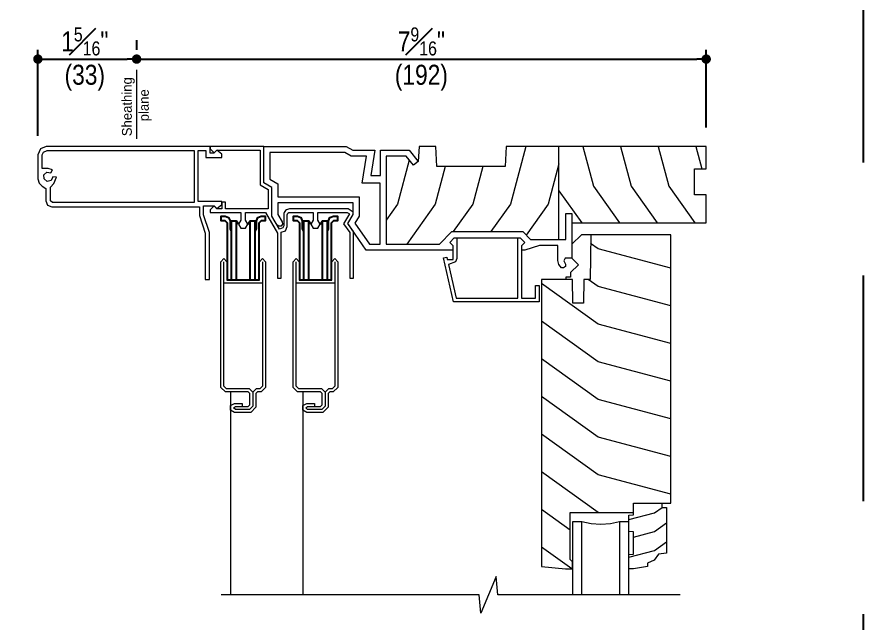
# Model space of a CAD drawing. Extents: x 0 to 323, y 0 to 44.
# Drawn here: x 192.76 to 204, y 30.38 to 38.43 of the extents above; entities that cross this region are included whole.
import ezdxf

# ---------------------------------------------------------------- set-up
doc = ezdxf.new("R2010")
doc.units = 0
doc.header["$LTSCALE"] = 6
doc.header["$MEASUREMENT"] = 0
doc.linetypes.add('DASHED', pattern=[0.75, 0.5, -0.25])
doc.layers.get('0').update_dxf_attribs({"linetype": 'CONTINUOUS'})
doc.layers.get('Defpoints').update_dxf_attribs({"linetype": 'CONTINUOUS'})
for name, color, linetype in [('A-ANNO-DIMS', 3, 'CONTINUOUS'), ('A-ANNO-TEXT', 4, 'CONTINUOUS'), ('A-DETL-MBND', 8, 'CONTINUOUS')]:
    doc.layers.add(name, color=color, linetype=linetype)
doc.layers.add('A-DETL-MCUT', color=6, linetype='CONTINUOUS', lineweight=20)
doc.layers.add('A-DETL-PATT', color=8, linetype='CONTINUOUS', lineweight=5)
doc.layers.add('PLOT VIEW', color=1, linetype='DASHED', plot=False)
doc.styles.add('ADF Text', font='FRABK.TTF', dxfattribs={"width": 0.85})
doc.dimstyles.new('ADF 3 inches equals 1 foot', dxfattribs={"dimtxt": 0.265625, "dimasz": 0.125, "dimexe": 0.125, "dimexo": 0.25, "dimgap": 0.03125, "dimtad": 1, "dimdec": 6, "dimzin": 3, "dimdsep": 46, "dimlunit": 4, "dimtxsty": 'ADF Text', "dimblk": 'DOT', "dimcen": 0, "dimclrd": 256, "dimclre": 256, "dimclrt": 256, "dimadec": 0, "dimazin": 0, "dimtfac": 0.7, "dimtdec": 6, "dimtix": 1, "dimtmove": 0, "dimatfit": 0, "dimldrblk": 'DOT', "dimfxl": 0, "dimfrac": 1, "dimtolj": 1, "dimtzin": 4, "dimlwd": -1, "dimlwe": -1, "dimarcsym": 0})

# ---------------------------------------------------------------- blocks, each defined once
blk = doc.blocks.new('200 Gliding Screen')
at = {"layer": 'A-DETL-MBND'}
for p, q in [((-0.062, 0.054), (-0.087, 0.097)), ((0.062, 0.054), (0.087, 0.097))]:
    blk.add_line(p, q, dxfattribs=at)
for points in [[(0.158, -0.036), (0.175, -0.006), (0.175, 0.1), (0.193, 0.144), (0.238, 0.162), (0.293, 0.162), (0.293, 0.1), (0.238, 0.1), (0.208, 0.069), (0.208, -0.687), (-0.208, -0.687), (-0.208, 0.069), (-0.238, 0.1), (-0.293, 0.1), (-0.293, 0.162), (-0.238, 0.162), (-0.193, 0.144), (-0.175, 0.1), (-0.175, -0.006), (-0.158, -0.036)], [(-0.087, -0.687), (-0.087, 0.097), (-0.158, 0.097), (-0.158, -0.687)], [(0.158, -0.687), (0.158, 0.097), (0.087, 0.097), (0.087, -0.687)]]:
    blk.add_lwpolyline(points, dxfattribs=at)
at = {"layer": 'A-DETL-MCUT'}
blk.add_line((0.258, -0.727), (-0.258, -0.727), dxfattribs=at)
for points in [[(0.258, -0.443), (0.258, -2.095), (0.221, -2.132), (0.174, -2.132), (0.129, -2.178), (0.129, -2.36), (0.083, -2.406), (-0.104, -2.406), (-0.128, -2.385), (-0.104, -2.365), (0.066, -2.365), (0.088, -2.343), (0.088, -2.195), (0.066, -2.173), (-0.237, -2.173), (-0.298, -2.112), (-0.298, -0.443), (-0.258, -0.402), (-0.217, -0.443), (-0.217, -0.687), (0.217, -0.687), (0.217, -0.443), (0.258, -0.402), (0.298, -0.443), (0.298, -2.112), (0.237, -2.173), (0.191, -2.173), (0.169, -2.195), (0.169, -2.377), (0.1, -2.446), (-0.115, -2.446), (-0.168, -2.416), (-0.168, -2.355), (-0.115, -2.325), (-0.013, -2.325), (-0.013, -2.365)], [(0.129, -2.178), (0.083, -2.132), (-0.221, -2.132), (-0.258, -2.095), (-0.258, -0.443)], [(-0.168, -2.181), (-0.168, -4.862)]]:
    blk.add_lwpolyline(points, dxfattribs=at)
blk = doc.blocks.new('400 Series Shaded Inswing Stile')
at = {"layer": 'A-DETL-MCUT', "color": 145}
for p, q in [((-3.5, 0.632), (-4.469, 0.632)), ((-4.469, 0.132), (-3.5, 0.132))]:
    blk.add_line(p, q, dxfattribs=at)
blk.add_lwpolyline([(-3.375, -0.024), (-3.375, 0.819), (-3.25, 0.819), (-3.25, 1.313), (0.313, 1.313), (0.313, 0.25), (-0.281, 0.24), (-0.281, 0.156), (-0.594, 0.151), (-0.594, 0.012), (-0.281, 0.007), (-0.281, -0.406), (-4.094, -0.406), (-4.125, -0.087), (-4.125, 0.007), (-4.031, 0.007), (-4, -0.024)], close=True, dxfattribs=at)
for points in [[(-4.008, 1.093), (-4.047, 1.005), (-4.094, 1.005), (-4.125, 0.819), (-4.125, 0.757), (-3.934, 0.757), (-3.929, 0.819), (-3.633, 0.819), (-3.628, 0.757), (-3.411, 0.757), (-3.406, 0.819), (-3.25, 0.819), (-3.25, 1.195), (-3.307, 1.195), (-3.307, 1.257), (-3.917, 1.257), (-3.927, 1.147), (-4.008, 1.093)], [(-4.469, 0.757), (-3.5, 0.757), (-3.5, 0.632), (-3.527, 0.51), (-3.536, 0.382), (-3.527, 0.254), (-3.5, 0.132), (-3.5, 0.007), (-4.469, 0.007)], [(0.313, 0.25), (0.313, 0.125), (0.19, 0), (0, 0), (-0.085, 0.086), (-0.187, -0.018), (-0.25, -0.018), (-0.25, -0.08), (-0.281, -0.08)]]:
    blk.add_lwpolyline(points, dxfattribs=at)
at = {"layer": 'A-DETL-MCUT', "color": 145, "const_width": 0.0000001}
for points in [[(-3.875, 0.632), (-3.875, 0.132)], [(-3.686, 0.132), (-3.686, 0.171), (-3.567, 0.219), (-3.567, 0.545), (-3.686, 0.593), (-3.686, 0.632)]]:
    blk.add_lwpolyline(points, dxfattribs=at)
at = {"layer": 'A-DETL-PATT', "color": 145}
for points in [[(-3.968, 0.757), (-3.878, 1.098), (-3.764, 1.257)], [(-3.701, 0.819), (-3.628, 1.098), (-3.514, 1.257)], [(-3.131, 1.313), (-2.875, 0.348), (-2.336, -0.406)], [(-2.631, 1.313), (-2.375, 0.348), (-1.836, -0.406)], [(-2.131, 1.313), (-1.875, 0.348), (-1.336, -0.406)], [(-1.631, 1.313), (-1.375, 0.348), (-0.836, -0.406)], [(-1.131, 1.313), (-0.875, 0.348), (-0.336, -0.406)], [(-0.631, 1.313), (-0.375, 0.348), (-0.281, 0.216)], [(-0.131, 1.313), (0.125, 0.348), (0.196, 0.248)], [(-3.468, 0.757), (-3.378, 1.098), (-3.307, 1.197)], [(-3.375, 0.348), (-2.836, -0.406)], [(-4.125, -0.002), (-3.836, -0.406)], [(-3.609, -0.024), (-3.336, -0.406)]]:
    blk.add_lwpolyline(points, dxfattribs=at)
blk = doc.blocks.new('400 Series Shaded Inswing Head No Fin')
at = {"layer": 'A-DETL-MCUT', "color": 145}
for points in [[(-3.359, -1.375), (-4.513, -1.375), (-4.758, -1.024), (-4.688, -0.902), (-4.688, -0.75), (-5.688, -0.75), (-5.688, -0.902), (-5.631, -1.001), (-5.626, -1.032), (-5.645, -1.057), (-5.676, -1.06), (-5.7, -1.041), (-5.768, -0.924), (-5.768, -0.543), (-5.875, -0.481), (-5.875, 0), (-4.778, 0), (-4.692, -0.05), (-4.398, -0.05), (-4.451, -0.387), (-4.324, -0.387), (-4.324, -0.05), (-3.944, -0.05), (-3.825, -0.198), (-3.888, -0.248), (-3.982, -0.13), (-4.248, -0.13), (-4.248, -1.295), (-3.54, -1.295), (-3.377, -1.131), (-2.436, -1.131), (-2.333, -1.235), (-1.862, -1.235), (-1.862, -0.891), (-1.782, -0.891), (-1.782, -1.485), (-1.872, -1.485), (-1.892, -1.519), (-1.866, -1.564), (-1.866, -1.595), (-1.893, -1.61), (-1.921, -1.61), (-1.958, -1.565), (-1.969, -1.516), (-1.969, -1.315), (-2.213, -1.315), (-2.407, -1.375), (-2.453, -1.375)], [(-1.782, -1.016), (0, -1.016), (0, -0.64), (-0.156, -0.64), (-0.156, -0.298), (0, -0.298), (0, 0), (-2.655, 0), (-2.669, -0.266), (-3.576, -0.266), (-3.59, 0), (-3.81, 0), (-3.825, -0.198)], [(-1.956, -1.235), (-1.956, 0)], [(-3.312, -1.211), (-3.312, -1.487), (-3.33, -1.53), (-3.42, -1.566), (-3.319, -2.016), (-2.5, -2.016), (-2.5, -1.211), (-2.469, -1.211), (-2.408, -1.273), (-2.453, -1.318), (-2.453, -2.016), (-2.266, -2.016), (-2.266, -1.844), (-2.219, -1.844), (-2.219, -2.063), (-3.356, -2.063), (-3.488, -1.479), (-3.445, -1.47), (-3.438, -1.5), (-3.359, -1.5), (-3.359, -1.318), (-3.405, -1.273), (-3.344, -1.211), (-2.5, -1.211)]]:
    blk.add_lwpolyline(points, dxfattribs=at)
blk.add_lwpolyline([(-5.688, -0.497), (-5.688, -0.67), (-4.608, -0.67), (-4.608, -0.924), (-4.664, -1.02), (-4.471, -1.295), (-4.328, -1.295), (-4.328, -0.487), (-4.568, -0.487), (-4.512, -0.13), (-4.713, -0.13), (-4.8, -0.08), (-5.795, -0.08), (-5.795, -0.435)], close=True, dxfattribs=at)
at = {"layer": 'A-DETL-PATT', "color": 145}
for points in [[(-2.394, 0), (-2.598, -0.768), (-2.858, -1.131)], [(-1.637, 0), (-1.497, -0.529), (-1.149, -1.016)], [(-1.137, 0), (-0.997, -0.529), (-0.649, -1.016)], [(-0.637, 0), (-0.497, -0.529), (-0.149, -1.016)], [(-0.137, 0), (-0.058, -0.298)], [(-3.942, -0.18), (-4.098, -0.768), (-4.248, -0.978)], [(-3.465, -0.266), (-3.598, -0.768), (-3.975, -1.295)], [(-2.965, -0.266), (-3.098, -0.768), (-3.358, -1.131)], [(-1.956, -0.232), (-2.098, -0.768), (-2.39, -1.177)], [(-1.956, -0.587), (-1.649, -1.016)]]:
    blk.add_lwpolyline(points, dxfattribs=at)
at = {"layer": 'A-DETL-MCUT', "xscale": -1, "rotation": 270}
blk.add_blockref('400 Series Shaded Inswing Stile', (-1.782, -1.485), dxfattribs=at)
blk = doc.blocks.new('200 Series Sections')
at = {"layer": 'PLOT VIEW'}
blk.add_lwpolyline([(0, 44), (34, 44), (34, 0), (0, 0)], close=True, dxfattribs=at)
blk = doc.blocks.new('_DOT')
at = {"color": 0, "linetype": 'ByBlock'}
blk.add_line((-0.5, 0), (-1, 0), dxfattribs=at)
at = {"color": 0, "linetype": 'ByBlock', "const_width": 0.5}
blk.add_lwpolyline([(-0.25, 0, 1), (0.25, 0, 1)], format="xyb", close=True, dxfattribs=at)
blk = doc.blocks.new('*D186')
at = {"layer": 'A-ANNO-DIMS', "transparency": 16777216}
for p, q in [((194.354, 38.122), (194.354, 37.997)), ((201.917, 36.962), (201.917, 37.997)), ((194.479, 37.872), (201.792, 37.872))]:
    blk.add_line(p, q, dxfattribs=at)
at = {"layer": 'Defpoints', "color": 0, "transparency": 16777216}
for p in [(194.354, 37.872), (201.917, 37.872), (201.917, 36.712)]:
    blk.add_point(p, dxfattribs=at)
at = {"layer": 'A-ANNO-DIMS', "transparency": 16777216, "xscale": 0.125, "yscale": 0.125, "zscale": 0.125, "rotation": 180}
blk.add_blockref('_DOT', (194.354, 37.872), dxfattribs=at)
at = {"layer": 'A-ANNO-DIMS', "transparency": 16777216, "xscale": 0.125, "yscale": 0.125, "zscale": 0.125}
blk.add_blockref('_DOT', (201.917, 37.872), dxfattribs=at)
at = {"layer": 'A-ANNO-DIMS', "transparency": 16777216, "insert": (198.135, 37.872), "char_height": 0.26562, "attachment_point": 5, "style": 'ADF Text'}
blk.add_mtext('\\A1;7{\\H0.700000x;\\S9#16;}"\\P\\f [;\\fFranklin Gothic Book;(192)\\f]', dxfattribs=at)
blk = doc.blocks.new('*D191')
at = {"layer": 'A-ANNO-DIMS', "transparency": 16777216}
for p, q in [((194.354, 38.122), (194.354, 37.997)), ((193.043, 36.851), (193.043, 37.997)), ((193.168, 37.872), (194.229, 37.872))]:
    blk.add_line(p, q, dxfattribs=at)
at = {"layer": 'Defpoints', "color": 0, "transparency": 16777216}
for p in [(194.354, 37.872), (194.354, 37.872), (193.043, 36.601)]:
    blk.add_point(p, dxfattribs=at)
at = {"layer": 'A-ANNO-DIMS', "transparency": 16777216, "xscale": 0.125, "yscale": 0.125, "zscale": 0.125, "rotation": 180}
blk.add_blockref('_DOT', (193.043, 37.872), dxfattribs=at)
at = {"layer": 'A-ANNO-DIMS', "transparency": 16777216, "xscale": 0.125, "yscale": 0.125, "zscale": 0.125}
blk.add_blockref('_DOT', (194.354, 37.872), dxfattribs=at)
at = {"layer": 'A-ANNO-DIMS', "transparency": 16777216, "insert": (193.666, 37.872), "char_height": 0.26562, "attachment_point": 5, "style": 'ADF Text'}
blk.add_mtext('\\A1;1{\\H0.700000x;\\S5#16;}"\\P\\f [;\\fFranklin Gothic Book;(33)\\f]', dxfattribs=at)
blk = doc.blocks.new('Shaded Breakline 2')
at = {"layer": 'A-DETL-MCUT', "color": 145}
blk.add_lwpolyline([(3.048, 0), (0.624, 0), (0.602, 0.244), (0.398, -0.244), (0.376, 0), (-3.048, 0)], dxfattribs=at)

msp = doc.modelspace()

# ---------------------------------------------------------------- linework, layer by layer
at = {"layer": 'A-DETL-MCUT', "color": 145}
msp.add_line((194.3541683, 37.728378), (194.3541683, 36.8144111), dxfattribs=at)
at = {"layer": 'A-DETL-MCUT'}
for points in [[(193.228102, 35.9105755), (195.1891687, 35.9105755), (195.1891687, 35.7929666), (195.2659187, 35.5619717), (195.2659187, 34.9465755), (195.3209187, 34.9465755), (195.3209187, 35.5708697), (195.2441687, 35.8018645), (195.2441687, 35.9253917), (195.3783882, 35.9253917), (195.4169721, 35.8868079), (195.4853215, 35.9391577), (195.4853215, 35.9803917), (195.172102, 35.9803917), (195.172102, 36.6565755), (195.2751683, 36.6565755), (195.2751683, 36.5668612), (195.4853215, 36.5668612), (195.4853215, 36.6080952), (195.4169721, 36.6604451), (195.3783882, 36.6218612), (195.3301683, 36.6218612), (195.3301683, 36.7115755), (193.154102, 36.7115755), (193.0756132, 36.6790643), (193.043102, 36.6005755), (193.043102, 36.2805545), (193.0579732, 36.2250545), (193.098602, 36.1844257), (193.150102, 36.1546922), (193.150102, 35.9885755), (193.1729477, 35.9334211)], [(193.2392699, 35.9655755), (193.209102, 35.9900865), (193.209102, 36.1725791), (193.2548869, 36.2202826), (193.2894534, 36.3043401), (193.2425089, 36.306624), (193.2180306, 36.26), (193.1666137, 36.2486293), (193.124758, 36.2805836), (193.1221757, 36.3331794), (193.1607001, 36.3690801), (193.2129835, 36.3628006), (193.237725, 36.4027614), (193.1800828, 36.4191613), (193.102102, 36.4191613), (193.102102, 36.5992921), (193.1177084, 36.6369691), (193.1650422, 36.6565755), (195.117102, 36.6565755), (195.117102, 35.9655755)]]:
    msp.add_lwpolyline(points, close=True, dxfattribs=at)
msp.add_lwpolyline([(195.3301683, 35.8689119), (195.3301683, 35.8356779), (195.7381683, 35.8356779), (195.7381683, 35.7323715), (195.7071683, 35.6786779), (195.7381683, 35.6249843), (195.8001683, 35.6249843), (195.8311683, 35.6786779), (195.8001683, 35.7323715), (195.8001683, 35.8356779), (196.066857, 35.8356779), (196.2254183, 35.5610418), (196.2254183, 34.9611779), (196.2724183, 34.9611779), (196.2724183, 35.5720515), (196.330299, 35.5932986), (196.3546683, 35.6499356), (196.3546683, 35.8046779, -0.4142135624), (196.3856683, 35.8356779), (196.6976683, 35.8356779), (196.6976683, 35.7323715), (196.6666683, 35.6786779), (196.6976683, 35.6249843), (196.7596683, 35.6249843), (196.7906683, 35.6786779), (196.7596683, 35.7323715), (196.7596683, 35.8356779), (197.1508121, 35.8356779), (197.1790495, 35.8174704), (197.1026115, 35.6850759), (197.1849183, 35.5675297), (197.1849183, 34.9611779), (197.2319183, 34.9611779), (197.2319183, 35.5823487), (197.1582859, 35.6875067), (197.2286683, 35.8094126), (197.2286683, 35.8413997), (197.1646512, 35.8826779), (196.3856683, 35.8826779, 0.4142135624), (196.3076683, 35.8046779), (196.3076683, 35.6596179), (196.2951186, 35.630451), (196.2493218, 35.6136397), (196.1486683, 35.7879767), (196.1486683, 36.168799), (196.0416683, 36.2305755), (196.0416683, 36.7115755), (195.3301683, 36.7115755), (195.3301683, 36.6783414), (195.3825181, 36.6259916), (195.421102, 36.6645755), (195.9946683, 36.6645755), (195.9946683, 36.20344), (196.1016683, 36.1416635), (196.1016683, 35.8826779), (195.5323215, 35.8826779), (195.5323215, 35.9723922), (195.4853215, 35.9723922), (195.4853215, 35.8826779), (195.421102, 35.8826779), (195.3825181, 35.9212618)], format="xyb", close=True, dxfattribs=at)

# ---------------------------------------------------------------- block references
at = {"layer": 'A-ANNO-TEXT'}
msp.add_blockref('200 Series Sections', (170.0000016, -0.0000001), dxfattribs=at)
at = {"layer": 'A-DETL-MCUT'}
for name, p in [('400 Series Shaded Inswing Head No Fin', (201.9166683, 36.7115755)), ('200 Gliding Screen', (195.7691683, 35.6249843)), ('200 Gliding Screen', (196.7286683, 35.6249843)), ('Shaded Breakline 2', (198.5244033, 30.7576394))]:
    msp.add_blockref(name, p, dxfattribs=at)

# ---------------------------------------------------------------- texts
at = {"layer": 'A-ANNO-TEXT', "color": 145, "insert": (194.1595335, 36.7115755), "char_height": 0.130208333, "width": 1.105674632, "attachment_point": 1, "rotation": 90, "line_spacing_factor": 1.04, "style": 'ADF Text'}
msp.add_mtext('\\A1;\\pi0.13608;{\\W1;Sheathing\\P\\pi0.33401;plane}', dxfattribs=at)

# ---------------------------------------------------------------- dimensions: what is measured, and where the dimension line sits
at = {"layer": 'A-ANNO-DIMS'}
for base, p1, p2, picture, middle in [((194.3541683, 37.8723927), (193.043102, 36.6005755), (194.3541683, 37.8723927), '*D191', (193.6661161, 37.8723927)), ((201.9166683, 37.8723927), (194.3541683, 37.8723927), (201.9166683, 36.7115755), '*D186', (198.1354183, 37.8723927))]:
    dim = msp.add_linear_dim(base=base, p1=p1, p2=p2, dimstyle='ADF 3 inches equals 1 foot', override={"dimdec": 4, "dimpost": '\\X\\f'}, dxfattribs=at)
    dim.commit()
    dim.dimension.update_dxf_attribs({"geometry": picture, "text_midpoint": middle, "dimtype": 160})

doc.saveas('drawing.dxf')
